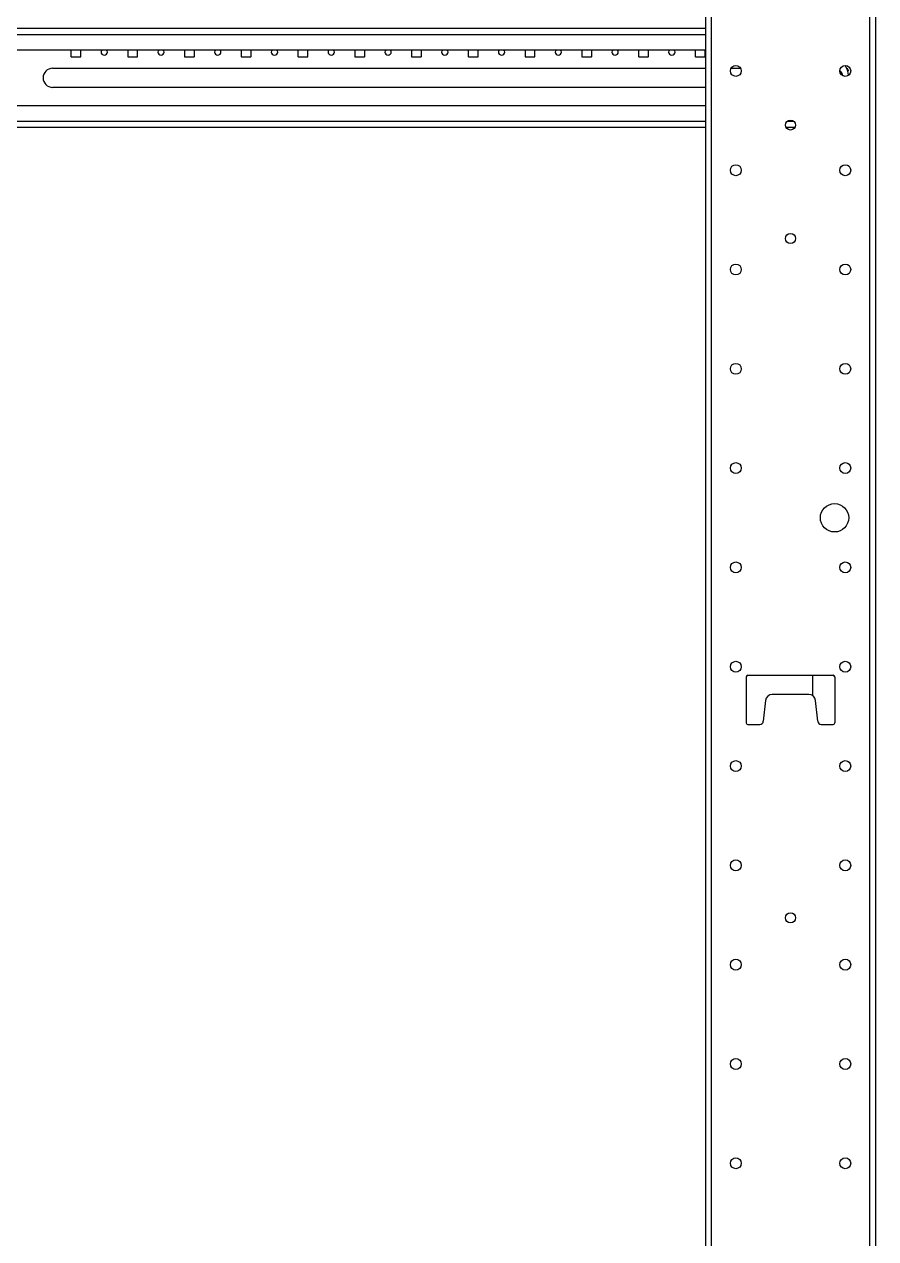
# Model space of a CAD drawing. Extents: x 8 to 102, y 11 to 162.
# Drawn here: x 80.58 to 95.58, y 31.78 to 53.18 of the extents above; entities that cross this region are included whole.
import ezdxf

# ---------------------------------------------------------------- set-up
doc = ezdxf.new("R2010")
doc.units = 0
doc.header["$MEASUREMENT"] = 0
doc.layers.add('TFR-TRI3', color=7, linetype='CONTINUOUS')

msp = doc.modelspace()

# ---------------------------------------------------------------- linework, layer by layer
at = {"layer": 'TFR-TRI3', "color": 151, "linetype": 'CONTINUOUS'}
for p, q in [((92.576, 107.017), (92.576, 11.26)), ((92.685, 11.26), (92.685, 107.017)), ((95.468, 107.017), (95.468, 11.26)), ((95.576, 13.694), (95.576, 104.587)), ((93.296, 41.681), (93.296, 40.871)), ((93.326, 41.711), (94.826, 41.711)), ((94.856, 41.681), (94.856, 40.871)), ((94.398, 41.371), (93.754, 41.371)), ((93.635, 41.264), (93.596, 40.901)), ((94.556, 40.901), (94.518, 41.264)), ((93.326, 40.841), (93.536, 40.841)), ((94.616, 40.841), (94.826, 40.841))]:
    msp.add_line(p, q, dxfattribs=at)
at = {"layer": 'TFR-TRI3', "color": 30, "linetype": 'CONTINUOUS'}
for p, q in [((68.577, 53.113), (92.576, 53.113)), ((68.577, 53.004), (92.576, 53.004)), ((68.576, 52.733), (92.576, 52.733)), ((81.398, 52.733), (81.398, 52.616)), ((81.573, 52.616), (81.573, 52.733)), ((82.398, 52.733), (82.398, 52.616)), ((82.573, 52.616), (82.573, 52.733)), ((83.398, 52.733), (83.398, 52.616)), ((83.573, 52.616), (83.573, 52.733)), ((84.398, 52.733), (84.398, 52.616)), ((84.573, 52.616), (84.573, 52.733)), ((85.398, 52.733), (85.398, 52.616)), ((85.573, 52.616), (85.573, 52.733)), ((86.398, 52.733), (86.398, 52.616)), ((86.573, 52.616), (86.573, 52.733)), ((87.398, 52.733), (87.398, 52.616)), ((87.573, 52.616), (87.573, 52.733)), ((88.398, 52.733), (88.398, 52.616)), ((88.573, 52.616), (88.573, 52.733)), ((89.398, 52.733), (89.398, 52.616)), ((89.573, 52.616), (89.573, 52.733)), ((90.398, 52.733), (90.398, 52.616)), ((90.573, 52.616), (90.573, 52.733)), ((91.398, 52.733), (91.398, 52.616)), ((91.573, 52.616), (91.573, 52.733)), ((92.398, 52.733), (92.398, 52.616)), ((92.573, 52.616), (92.573, 52.733)), ((81.408, 52.606), (81.563, 52.606)), ((82.408, 52.606), (82.563, 52.606)), ((83.408, 52.606), (83.563, 52.606)), ((84.408, 52.606), (84.563, 52.606)), ((85.408, 52.606), (85.563, 52.606)), ((86.408, 52.606), (86.563, 52.606)), ((87.408, 52.606), (87.563, 52.606)), ((88.408, 52.606), (88.563, 52.606)), ((89.408, 52.606), (89.563, 52.606)), ((90.408, 52.606), (90.563, 52.606)), ((91.408, 52.606), (91.563, 52.606)), ((92.408, 52.606), (92.563, 52.606)), ((81.076, 52.406), (92.576, 52.406)), ((93.027, 52.406), (93.197, 52.406)), ((92.576, 52.07), (81.076, 52.07)), ((92.576, 51.743), (68.576, 51.743)), ((92.576, 51.471), (68.577, 51.471)), ((92.576, 51.363), (68.577, 51.363)), ((94.153, 51.363), (93.999, 51.363)), ((94.136, 51.471), (94.016, 51.471))]:
    msp.add_line(p, q, dxfattribs=at)
at = {"layer": 'TFR-TRI3', "color": 3, "linetype": 'CONTINUOUS'}
for p, q in [((95.062, 52.411), (95.066, 52.413)), ((95.066, 52.413), (95.096, 52.361)), ((95.083, 52.353), (95.096, 52.361))]:
    msp.add_line(p, q, dxfattribs=at)
at = {"layer": 'TFR-TRI3', "color": 215, "linetype": 'CONTINUOUS'}
msp.add_line((94.461, 41.712), (94.461, 41.354), dxfattribs=at)
at = {"layer": 'TFR-TRI3', "color": 151, "linetype": 'CONTINUOUS'}
for centre, radius in [((93.112, 52.36), 0.0965), ((95.04, 52.36), 0.0965), ((94.076, 51.406), 0.0885), ((93.112, 50.61), 0.0965), ((95.04, 50.61), 0.0965), ((94.076, 49.406), 0.0885), ((93.112, 48.86), 0.0965), ((95.04, 48.86), 0.0965), ((93.112, 47.11), 0.0965), ((95.04, 47.11), 0.0965), ((93.112, 45.36), 0.0965), ((95.04, 45.36), 0.0965), ((94.851, 44.485), 0.25), ((93.112, 43.61), 0.0965), ((95.04, 43.61), 0.0965), ((93.112, 41.86), 0.0965), ((95.04, 41.86), 0.0965), ((93.112, 40.11), 0.0965), ((95.04, 40.11), 0.0965), ((93.112, 38.36), 0.0965), ((95.04, 38.36), 0.0965), ((94.076, 37.435), 0.0885), ((93.112, 36.61), 0.0965), ((95.04, 36.61), 0.0965), ((93.112, 34.86), 0.0965), ((95.04, 34.86), 0.0965), ((93.112, 33.11), 0.0965), ((95.04, 33.11), 0.0965)]:
    msp.add_circle(centre, radius, dxfattribs=at)
at = {"layer": 'TFR-TRI3', "color": 30, "linetype": 'CONTINUOUS'}
for centre, radius, start, end in [((81.985, 52.693), 0.0565, 135.6469, 44.3531), ((82.985, 52.693), 0.0565, 135.6469, 44.3531), ((83.985, 52.693), 0.0565, 135.6469, 44.3531), ((84.985, 52.693), 0.0565, 135.6469, 44.3531), ((85.985, 52.693), 0.0565, 135.6469, 44.3531), ((86.985, 52.693), 0.0565, 135.6469, 44.3531), ((87.985, 52.693), 0.0565, 135.6469, 44.3531), ((88.985, 52.693), 0.0565, 135.6469, 44.3531), ((89.985, 52.693), 0.0565, 135.6469, 44.3531), ((90.985, 52.693), 0.0565, 135.6469, 44.3531), ((91.985, 52.693), 0.0565, 135.6469, 44.3531), ((81.408, 52.616), 0.01, 180, 270), ((81.563, 52.616), 0.01, 270, 0), ((82.408, 52.616), 0.01, 180, 270), ((82.563, 52.616), 0.01, 270, 0), ((83.408, 52.616), 0.01, 180, 270), ((83.563, 52.616), 0.01, 270, 0), ((84.408, 52.616), 0.01, 180, 270), ((84.563, 52.616), 0.01, 270, 0), ((85.408, 52.616), 0.01, 180, 270), ((85.563, 52.616), 0.01, 270, 0), ((86.408, 52.616), 0.01, 180, 270), ((86.563, 52.616), 0.01, 270, 0), ((87.408, 52.616), 0.01, 180, 270), ((87.563, 52.616), 0.01, 270, 0), ((88.408, 52.616), 0.01, 180, 270), ((88.563, 52.616), 0.01, 270, 0), ((89.408, 52.616), 0.01, 180, 270), ((89.563, 52.616), 0.01, 270, 0), ((90.408, 52.616), 0.01, 180, 270), ((90.563, 52.616), 0.01, 270, 0), ((91.408, 52.616), 0.01, 180, 270), ((91.563, 52.616), 0.01, 270, 0), ((92.408, 52.616), 0.01, 180, 270), ((92.563, 52.616), 0.01, 270, 0), ((81.076, 52.238), 0.168, 90, 270)]:
    msp.add_arc(centre, radius, start, end, dxfattribs=at)
at = {"layer": 'TFR-TRI3', "color": 3, "linetype": 'CONTINUOUS'}
for centre, radius, start, end in [((94.532, 52.191), 0.574, 9.1925, 27.516), ((94.821, 52.238), 0.18, 11.6381, 46.8113), ((94.821, 52.238), 0.167, 15.9975, 42.4519)]:
    msp.add_arc(centre, radius, start, end, dxfattribs=at)
at = {"layer": 'TFR-TRI3', "color": 5, "linetype": 'CONTINUOUS'}
msp.add_arc((94.821, 52.238), 0.156, 23.8219, 34.6163, dxfattribs=at)
at = {"layer": 'TFR-TRI3', "color": 151, "linetype": 'CONTINUOUS'}
for centre, radius, start, end in [((93.326, 41.681), 0.03, 90, 180), ((94.826, 41.681), 0.03, 0, 90), ((93.754, 41.251), 0.12, 90, 173.9275), ((94.398, 41.251), 0.12, 6.0725, 90), ((93.536, 40.901), 0.06, 270, 0), ((94.616, 40.901), 0.06, 180, 270), ((93.326, 40.871), 0.03, 180, 270), ((94.826, 40.871), 0.03, 270, 0)]:
    msp.add_arc(centre, radius, start, end, dxfattribs=at)

doc.saveas('drawing.dxf')
